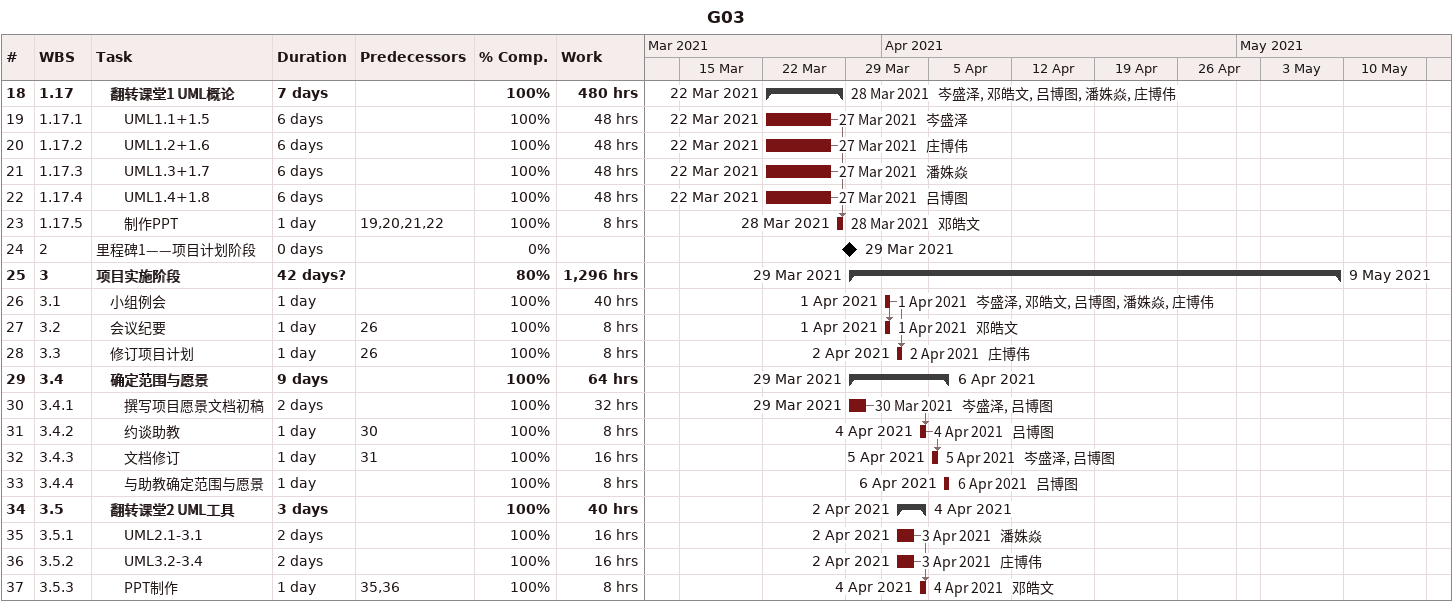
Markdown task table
G03

| ID | WBS | Task | Duration | Start | Finish | Predecessors | Resources | % complete | Work (h) |
|---|---|---|---|---|---|---|---|---|---|
| 18 | 1.17 | **翻转课堂1 UML概论** | 7d | 2021-03-22 | 2021-03-28 |  | 岑盛泽, 邓皓文, 吕博图, 潘姝焱, 庄博伟 | 100 | 480 |
| 19 | 1.17.1 | UML1.1+1.5 | 6d | 2021-03-22 | 2021-03-27 |  | 岑盛泽 | 100 | 48 |
| 20 | 1.17.2 | UML1.2+1.6 | 6d | 2021-03-22 | 2021-03-27 |  | 庄博伟 | 100 | 48 |
| 21 | 1.17.3 | UML1.3+1.7 | 6d | 2021-03-22 | 2021-03-27 |  | 潘姝焱 | 100 | 48 |
| 22 | 1.17.4 | UML1.4+1.8 | 6d | 2021-03-22 | 2021-03-27 |  | 吕博图 | 100 | 48 |
| 23 | 1.17.5 | 制作PPT | 1d | 2021-03-28 | 2021-03-28 | 19, 20, 21, 22 | 邓皓文 | 100 | 8 |
| 24 | 2 | 里程碑1——项目计划阶段 | 0d | 2021-03-29 | 2021-03-29 |  |  | 0 |  |
| 25 | 3 | **项目实施阶段** | 42d? | 2021-03-29 | 2021-05-09 |  |  | 80 | 1296 |
| 26 | 3.1 | 小组例会 | 1d | 2021-04-01 | 2021-04-01 |  | 岑盛泽, 邓皓文, 吕博图, 潘姝焱, 庄博伟 | 100 | 40 |
| 27 | 3.2 | 会议纪要 | 1d | 2021-04-01 | 2021-04-01 | 26 | 邓皓文 | 100 | 8 |
| 28 | 3.3 | 修订项目计划 | 1d | 2021-04-02 | 2021-04-02 | 26 | 庄博伟 | 100 | 8 |
| 29 | 3.4 | **确定范围与愿景** | 9d | 2021-03-29 | 2021-04-06 |  |  | 100 | 64 |
| 30 | 3.4.1 | 撰写项目愿景文档初稿 | 2d | 2021-03-29 | 2021-03-30 |  | 岑盛泽, 吕博图 | 100 | 32 |
| 31 | 3.4.2 | 约谈助教 | 1d | 2021-04-04 | 2021-04-04 | 30 | 吕博图 | 100 | 8 |
| 32 | 3.4.3 | 文档修订 | 1d | 2021-04-05 | 2021-04-05 | 31 | 岑盛泽, 吕博图 | 100 | 16 |
| 33 | 3.4.4 | 与助教确定范围与愿景 | 1d | 2021-04-06 | 2021-04-06 |  | 吕博图 | 100 | 8 |
| 34 | 3.5 | **翻转课堂2 UML工具** | 3d | 2021-04-02 | 2021-04-04 |  |  | 100 | 40 |
| 35 | 3.5.1 | UML2.1-3.1 | 2d | 2021-04-02 | 2021-04-03 |  | 潘姝焱 | 100 | 16 |
| 36 | 3.5.2 | UML3.2-3.4 | 2d | 2021-04-02 | 2021-04-03 |  | 庄博伟 | 100 | 16 |
| 37 | 3.5.3 | PPT制作 | 1d | 2021-04-04 | 2021-04-04 | 35, 36 | 邓皓文 | 100 | 8 |
